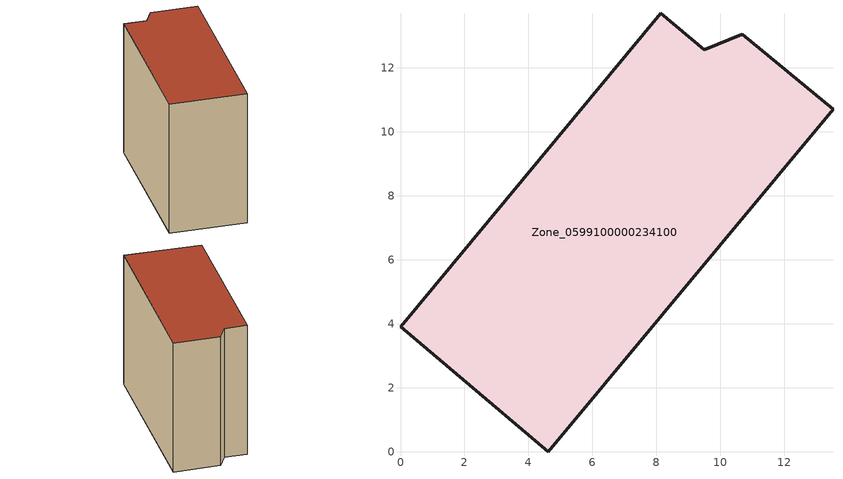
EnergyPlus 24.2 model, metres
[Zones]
Zone_0599100000234100
 floor ground (C_G): 0,3.9 8.13,13.71 9.5,12.57 10.68,13.05 13.52,10.7 4.61,0 z0
 wall outside (C_F): 4.61,0 13.52,10.7 10.68,13.05 9.5,12.57 8.13,13.71 0,3.9 4.61,0 z0:11.07
 roof outside (C_R): 8.13,13.71 0,3.9 4.61,0 13.52,10.7 10.68,13.05 9.5,12.57 z11.07
[BUILDING]
Pand.0599100000234100: North Axis=0; Terrain=City; Loads Convergence Tolerance Value=0.04; Temperature Convergence Tolerance Value=0.4; Solar Distribution=FullExterior; Maximum Number of Warmup Days=25; Minimum Number of Warmup Days=1
[Site:Location]
Rotterdam.The.Hague.AP_ZH_NLD Design_Conditions: Latitude=51.96; Longitude=4.45; Time Zone=1; Elevation=-4.5
[SITE:GROUNDTEMPERATURE:BUILDINGSURFACE]
18, 18, 18, 18, 18, 18, 18, 18, 18, 18, 18, 18
[MATERIAL] Thermal Absorptance=0.9; Solar Absorptance=0.7; Visible Absorptance=0.7
Name | Roughness | Thickness | Conductivity | Density | Specific Heat
G.TI.1946 | MediumSmooth | 0.15 | 1 | 540 | 1210
F.TI.1946 | Rough | 0.3 | 0.857143 | 1920 | 840
R.TI.1946 | MediumRough | 0.2 | 0.1 | 1500 | 1000
[CONSTRUCTION]
C_G: G.TI.1946
C_F: F.TI.1946
C_R: R.TI.1946
[ZONE]
Zone_0599100000234100: Type=1; Multiplier=1; Ceiling Height=Autocalculate; Volume=Autocalculate; Floor Area=autocalculate; Part of Total Floor Area=Yes
[ZONEINFILTRATION:DESIGNFLOWRATE]
Infil_Zone_0599100000234100: Zone or ZoneList or Space or SpaceList=Zone_0599100000234100; Schedule=AlwaysOn; Design Flow Rate Calculation Method=Flow/Area; Flow Rate per Floor Area=0.003; Constant Term Coefficient=1; Temperature Term Coefficient=0; Velocity Term Coefficient=0; Velocity Squared Term Coefficient=0
[HVACTEMPLATE:ZONE:IDEALLOADSAIRSYSTEM]
Zone_0599100000234100: Maximum Heating Supply Air Temperature=50; Minimum Cooling Supply Air Temperature=13; Maximum Heating Supply Air Humidity Ratio=0.0156; Minimum Cooling Supply Air Humidity Ratio=0.0077; Heating Limit=NoLimit; Cooling Limit=NoLimit; Dehumidification Control Type=ConstantSensibleHeatRatio; Cooling Sensible Heat Ratio=0.7; Dehumidification Setpoint=60; Humidification Control Type=None; Humidification Setpoint=30; Outdoor Air Method=None; Outdoor Air Flow Rate per Person=0.00944; Outdoor Air Flow Rate per Zone Floor Area=0; Outdoor Air Flow Rate per Zone=0; Demand Controlled Ventilation Type=None; Outdoor Air Economizer Type=NoEconomizer; Heat Recovery Type=None; Sensible Heat Recovery Effectiveness=0.7; Latent Heat Recovery Effectiveness=0.65
[ZONECONTROL:THERMOSTAT]
ThermostatControl_Zone_0599100000234100: Zone or ZoneList=Zone_0599100000234100; Control Type Schedule=DualSetpointControlType; Control 1=Thermostat_Zone_0599100000234100; Temperature Difference Between Cutout And Setpoint=0
[THERMOSTATSETPOINT:DUALSETPOINT]
Thermostat_Zone_0599100000234100: Heating Setpoint Temperature Schedule=HeatingSetpoint_Zone_0599100000234100; Cooling Setpoint Temperature Schedule=CoolingSetpoint_Zone_0599100000234100
[SCHEDULE:COMPACT]
HeatingSetpoint_Zone_0599100000234100: Through: 12/31, For: AllDays, Until: 24:00, 21
CoolingSetpoint_Zone_0599100000234100: Through: 12/31, For: AllDays, Until: 24:00, 24
DualSetpointControlType: Through: 12/31, For: AllDays, Until: 24:00, 4
AlwaysOn: Through: 12/31, For: AllDays, Until: 24:00, 1
